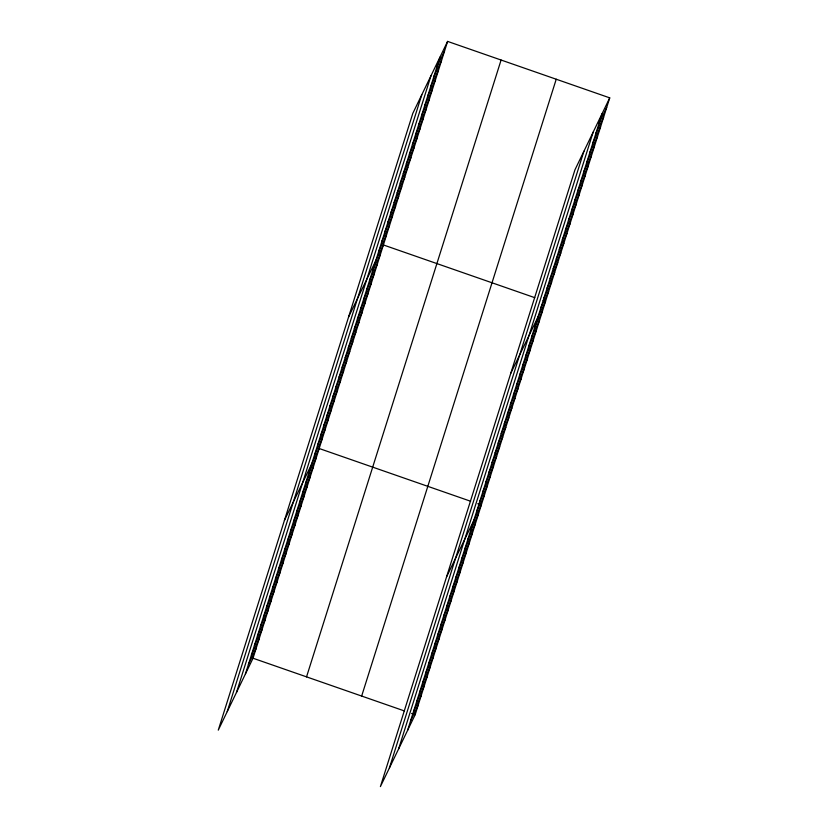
<?xml version="1.0" encoding="UTF-8"?>
<svg xmlns="http://www.w3.org/2000/svg" width="828" height="828" viewBox="0 0 828 828"><rect width="100%" height="100%" fill="white"/><g stroke="black" fill="none" stroke-linecap="round" stroke-linejoin="round"><path stroke-width="1.24" d="M227.224 711.604L421.794 94.775M236.456 692.519L431.026 75.679M245.409 673.982L439.978 57.153M447.596 41.4L412.83 113.301L218.271 730.141L253.026 658.229L447.596 41.4L609.729 97.859L415.17 714.699L380.404 786.6L574.974 169.771L609.729 97.859M306.536 676.869L501.095 60.03M361.66 696.058L556.23 79.229M389.367 768.073L583.926 151.234M398.599 748.978L593.159 132.138M407.552 730.441L602.122 113.612M436.925 66.84L444.532 51.098M433.862 76.538L441.479 60.786M430.808 86.226L438.426 70.483M427.755 95.924L435.362 80.171M424.692 105.611L432.309 89.869M421.638 115.309L429.246 99.557M418.575 124.997L426.192 109.255M415.521 134.695L423.139 118.942M412.458 144.393L420.075 128.64M409.405 154.08L417.022 138.328M406.351 163.778L413.959 148.026M403.288 173.466L410.905 157.713M400.234 183.164L407.842 167.411M397.171 192.852L404.788 177.099M394.118 202.549L401.735 186.797M391.064 212.237L398.672 196.495M388.001 221.935L395.618 206.182M384.948 231.623L392.555 215.88M381.884 241.321L389.502 225.568M378.831 251.008L386.448 235.266M348.629 316.865L383.385 244.953L534.826 297.687M372.714 270.394L380.331 254.651M369.661 280.092L377.268 264.339M366.597 289.779L374.215 274.037M363.544 299.477L371.161 283.725M360.49 309.175L368.098 293.422M357.427 318.863L365.044 303.11M354.374 328.561L361.981 312.808M351.31 338.248L358.928 322.496M348.257 347.946L355.874 332.194M345.193 357.634L352.811 341.881M342.14 367.332L349.758 351.579M339.087 377.019L346.694 361.277M336.023 386.717L343.641 370.965M332.97 396.405L340.577 380.663M329.906 406.103L337.524 390.35M326.853 415.791L334.471 400.048M323.8 425.488L331.407 409.736M320.736 435.176L328.354 419.434M317.683 444.874L325.29 429.121M314.619 454.572L322.237 438.819M284.418 520.419L319.184 448.507L470.614 501.24M308.554 473.792L316.172 458.039M305.553 483.324L313.17 467.572M302.541 492.857L310.158 477.104M299.539 502.389L307.157 486.647M296.527 511.921L304.145 496.179M293.526 521.454L301.133 505.711M290.514 530.986L298.132 515.244M287.513 540.518L295.12 524.776M284.501 550.061L292.118 534.308M281.499 559.593L289.107 543.841M278.487 569.126L286.105 553.373M275.486 578.658L283.093 562.905M272.474 588.19L280.092 572.438M269.473 597.723L277.08 581.97M266.461 607.255L274.078 591.502M263.459 616.788L271.066 601.035M260.447 626.32L268.065 610.567M257.446 635.852L265.053 620.1M254.434 645.385L262.052 629.632M251.433 654.917L259.04 639.164M248.421 664.449L256.038 648.697M599.058 123.3L606.676 107.557M596.005 132.998L603.622 117.245M592.951 142.685L600.559 126.943M589.888 152.383L597.505 136.63M586.835 162.071L594.442 146.328M583.771 171.769L591.389 156.016M580.718 181.467L588.335 165.714M577.665 191.154L585.272 175.401M574.601 200.852L582.219 185.099M571.548 210.54L579.155 194.787M568.484 220.238L576.102 204.485M565.431 229.925L573.048 214.173M562.378 239.623L569.985 223.87M559.314 249.311L566.932 233.568M556.261 259.009L563.868 243.256M553.197 268.696L560.815 252.954M550.144 278.394L557.761 262.642M547.08 288.082L554.698 272.34M544.027 297.78L551.645 282.027M540.974 307.467L548.581 291.725M510.762 373.324L545.528 301.413L543.147 300.585M534.857 326.853L542.464 311.111M531.793 336.551L539.411 320.798M528.74 346.249L536.358 330.496M525.687 355.936L533.294 340.184M522.623 365.634L530.241 349.882M519.57 375.322L527.177 359.569M516.506 385.02L524.124 369.267M513.453 394.708L521.071 378.955M510.4 404.406L518.007 388.653M507.336 414.093L514.954 398.351M504.283 423.791L511.89 408.038M501.219 433.479L508.837 417.736M498.166 443.177L505.784 427.424M495.113 452.864L502.72 437.122M492.049 462.562L499.667 446.809M488.996 472.25L496.603 456.507M485.932 481.948L493.55 466.195M482.879 491.646L490.497 475.893M479.826 501.333L487.433 485.581M476.762 511.031L484.38 495.279M446.561 576.878L481.316 504.966L477.756 503.724M470.697 530.251L478.315 514.499M467.696 539.784L475.303 524.031M464.684 549.316L472.302 533.574M461.682 558.848L469.29 543.106M458.671 568.381L466.288 552.638M455.669 577.913L463.276 562.171M452.657 587.445L460.275 571.703M449.645 596.988L457.263 581.235M446.644 606.52L454.261 590.768M443.632 616.053L451.25 600.3M440.631 625.585L448.248 609.832M437.619 635.117L445.236 619.365M434.617 644.65L442.224 628.897M431.605 654.182L439.223 638.429M428.604 663.714L436.211 647.962M425.592 673.247L433.21 657.494M422.59 682.779L430.198 667.026M419.579 692.311L427.196 676.559M416.577 701.844L424.184 686.091M413.565 711.376L421.183 695.623M410.564 720.909L418.171 705.156M253.026 658.229L404.468 710.962M411.599 713.457L415.17 714.699"/></g></svg>
